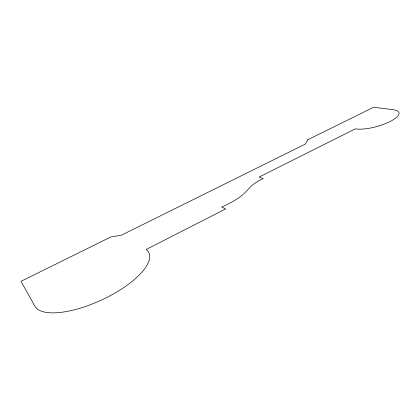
<?xml version="1.0" encoding="UTF-8"?>
<svg xmlns="http://www.w3.org/2000/svg" width="420" height="420" viewBox="0 0 420 420"><rect width="100%" height="100%" fill="white"/><g stroke="black" fill="none" stroke-linecap="round" stroke-linejoin="round"><path stroke-width="0.63" d="M307.76 139.766L305.471 144.002L121.506 235.153L110.749 237.017L21 281.316L34.907 306.212A62.948 22.974 -24.8 0 0 107.331 297.192A62.948 22.974 -24.8 0 0 146.186 249.464L225.65 208.945L221.686 207.023A41.407 13.86 -20.1 0 0 245.669 191.956L250.325 187.073A29.295 10.206 -18.2 0 1 263.172 178.579L259.035 177.114L355.336 128.835A25.09 7.445 -15.5 0 0 389.87 121.632A25.09 7.445 -15.5 0 0 393.382 109.757L373.606 107.263L307.76 139.766"/></g></svg>
